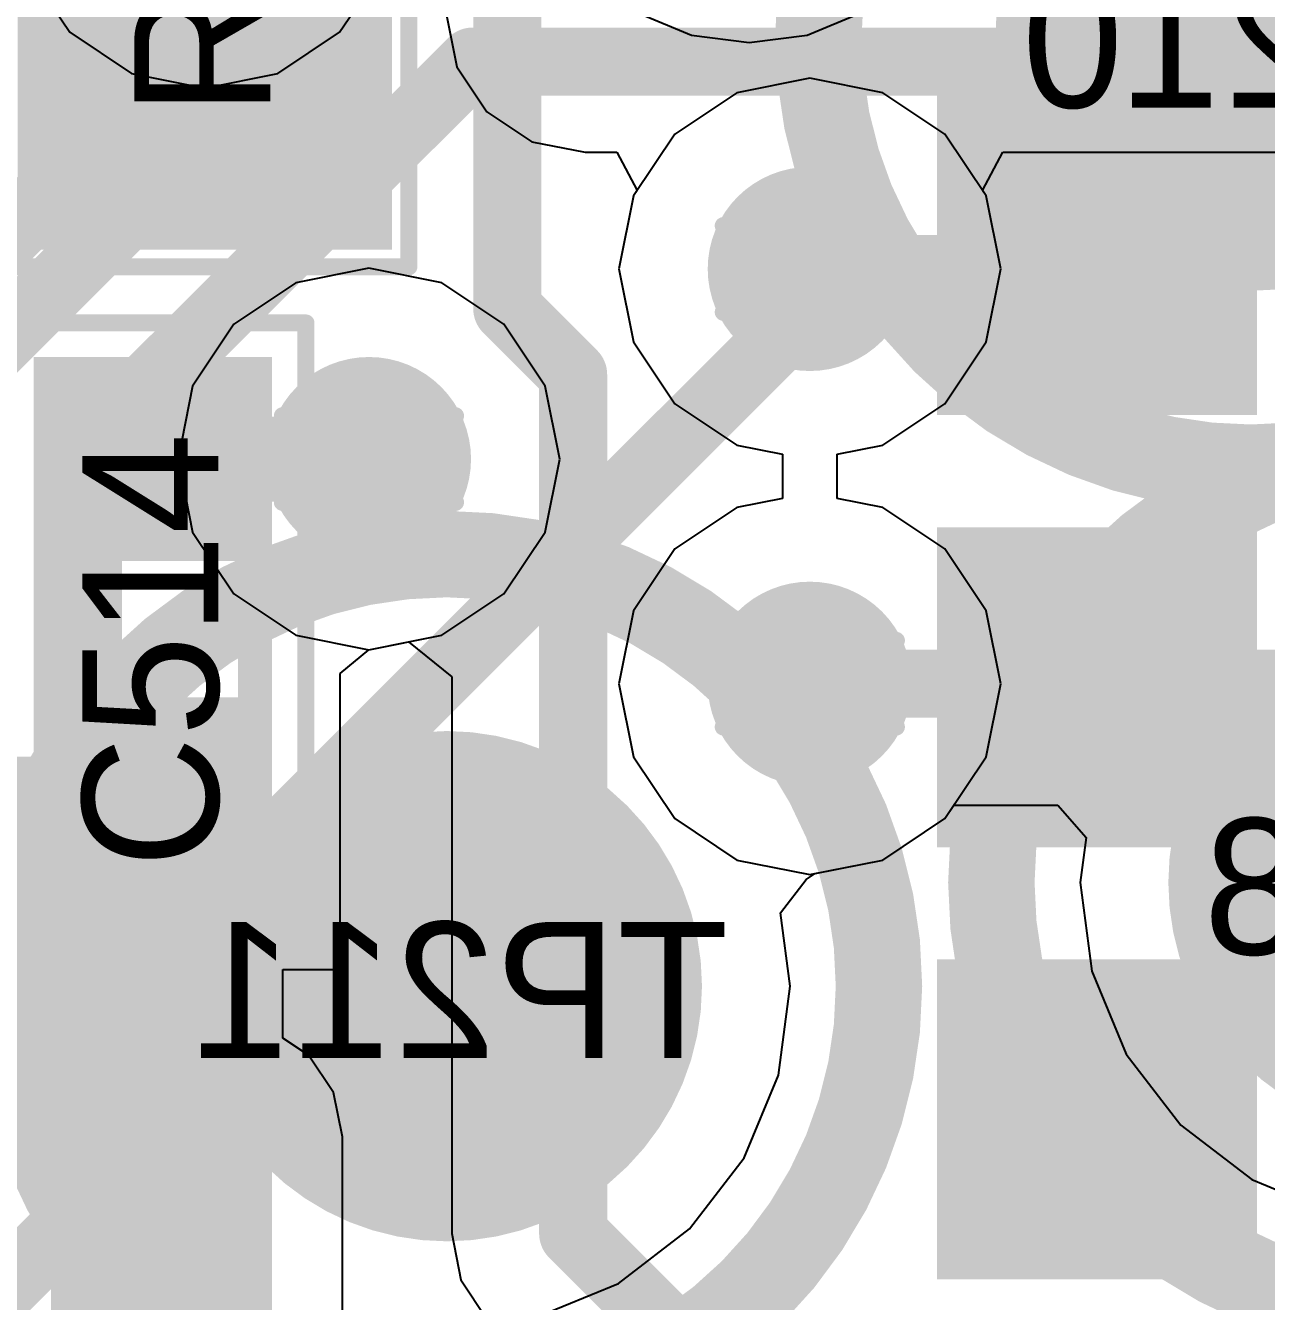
# Model space of a CAD drawing. Header units: millimetres. Extents: x 5 to 399, y 5 to 287.
# Drawn here: x 237.888 to 241.535, y 139.95 to 143.7 of the extents above; entities that cross this region are included whole.
import ezdxf

# ---------------------------------------------------------------- set-up
doc = ezdxf.new("R2010")
doc.units = ezdxf.units.MM
for name, color, linetype in [('BottomLayer', 5, 'Continuous'), ('BottomOverlay', 54, 'Continuous'), ('BottomPaste', 16, 'Continuous'), ('BottomSolder', 6, 'Continuous'), ('DrillDrawing', 1, 'Continuous'), ('DrillGuide', 244, 'Continuous'), ('Mechanical13', 56, 'Continuous'), ('MidLayer1', 16, 'Continuous'), ('MidLayer2', 76, 'Continuous'), ('MultiLayer', 9, 'Continuous'), ('TopLayer', 1, 'Continuous'), ('TopOverlay', 2, 'Continuous'), ('TopPaste', 8, 'Continuous'), ('TopSolder', 216, 'Continuous'), ('ViaHoleLayer', 16, 'Continuous')]:
    doc.layers.add(name, color=color, linetype=linetype)

# ---------------------------------------------------------------- blocks, each defined once
blk = doc.blocks.new('TP1_5MM_B_50')
at = {"layer": 'BottomLayer', "const_width": 0.75}
blk.add_lwpolyline([(-0.375, 0, 1), (0.375, 0, 1)], format="xyb", close=True, dxfattribs=at)
at = {"layer": 'BottomOverlay'}
for points, const_width in [([(1.27, 0, 1), (-1.27, 0, 1)], 0.254), ([(-1.3335, 0, 1), (-1.2065, 0, 1)], 0.127), ([(1.2065, 0, 1), (1.3335, 0, 1)], 0.127)]:
    blk.add_lwpolyline(points, format="xyb", close=True, dxfattribs=dict(at, const_width=const_width))
at = {"layer": 'BottomPaste', "const_width": 0.75}
blk.add_lwpolyline([(-0.375, 0, 1), (0.375, 0, 1)], format="xyb", close=True, dxfattribs=at)
at = {"layer": 'BottomSolder', "const_width": 0.75}
blk.add_lwpolyline([(-0.375, 0, 1), (0.375, 0, 1)], format="xyb", close=True, dxfattribs=at)
blk = doc.blocks.new('TP1_5MM_B_51')
at = {"layer": 'BottomLayer', "const_width": 0.75}
blk.add_lwpolyline([(-0.375, 0, 1), (0.375, 0, 1)], format="xyb", close=True, dxfattribs=at)
at = {"layer": 'BottomOverlay'}
for points, const_width in [([(1.27, 0, 1), (-1.27, 0, 1)], 0.254), ([(-1.3335, 0, 1), (-1.2065, 0, 1)], 0.127), ([(1.2065, 0, 1), (1.3335, 0, 1)], 0.127)]:
    blk.add_lwpolyline(points, format="xyb", close=True, dxfattribs=dict(at, const_width=const_width))
at = {"layer": 'BottomPaste', "const_width": 0.75}
blk.add_lwpolyline([(-0.375, 0, 1), (0.375, 0, 1)], format="xyb", close=True, dxfattribs=at)
at = {"layer": 'BottomSolder', "const_width": 0.75}
blk.add_lwpolyline([(-0.375, 0, 1), (0.375, 0, 1)], format="xyb", close=True, dxfattribs=at)
blk = doc.blocks.new('TP1_5MM_B_110')
at = {"layer": 'BottomLayer', "const_width": 0.75}
blk.add_lwpolyline([(-0.375, 0, 1), (0.375, 0, 1)], format="xyb", close=True, dxfattribs=at)
at = {"layer": 'BottomOverlay'}
for points, const_width in [([(1.27, 0, 1), (-1.27, 0, 1)], 0.254), ([(-1.3335, 0, 1), (-1.2065, 0, 1)], 0.127), ([(1.2065, 0, 1), (1.3335, 0, 1)], 0.127)]:
    blk.add_lwpolyline(points, format="xyb", close=True, dxfattribs=dict(at, const_width=const_width))
at = {"layer": 'BottomPaste', "const_width": 0.75}
blk.add_lwpolyline([(-0.375, 0, 1), (0.375, 0, 1)], format="xyb", close=True, dxfattribs=at)
at = {"layer": 'BottomSolder', "const_width": 0.75}
blk.add_lwpolyline([(-0.375, 0, 1), (0.375, 0, 1)], format="xyb", close=True, dxfattribs=at)
blk = doc.blocks.new('TP1_5MM_B_161')
at = {"layer": 'BottomLayer', "const_width": 0.75}
blk.add_lwpolyline([(-0.375, 0, 1), (0.375, 0, 1)], format="xyb", close=True, dxfattribs=at)
at = {"layer": 'BottomOverlay'}
for points, const_width in [([(1.27, 0, 1), (-1.27, 0, 1)], 0.254), ([(-1.3335, 0, 1), (-1.2065, 0, 1)], 0.127), ([(1.2065, 0, 1), (1.3335, 0, 1)], 0.127)]:
    blk.add_lwpolyline(points, format="xyb", close=True, dxfattribs=dict(at, const_width=const_width))
at = {"layer": 'BottomPaste', "const_width": 0.75}
blk.add_lwpolyline([(-0.375, 0, 1), (0.375, 0, 1)], format="xyb", close=True, dxfattribs=at)
at = {"layer": 'BottomSolder', "const_width": 0.75}
blk.add_lwpolyline([(-0.375, 0, 1), (0.375, 0, 1)], format="xyb", close=True, dxfattribs=at)
blk = doc.blocks.new('0402___229')
at = {"layer": 'Mechanical13', "const_width": 0.1}
for points in [[(-0.55, 0.3), (0.55, 0.3)], [(-0.55, 0.3), (-0.55, -0.3)], [(0.55, 0.3), (0.55, -0.3)], [(-0.55, -0.3), (0.55, -0.3)]]:
    blk.add_lwpolyline(points, dxfattribs=at)
at = {"layer": 'Mechanical13', "const_width": 0.05}
for points in [[(-0.575, 0.3, 1), (-0.525, 0.3, 1)], [(-0.575, 0.3, 1), (-0.525, 0.3, 1)], [(0.525, 0.3, 1), (0.575, 0.3, 1)], [(0.525, 0.3, 1), (0.575, 0.3, 1)], [(-0.575, -0.3, 1), (-0.525, -0.3, 1)], [(-0.575, -0.3, 1), (-0.525, -0.3, 1)], [(0.525, -0.3, 1), (0.575, -0.3, 1)], [(0.525, -0.3, 1), (0.575, -0.3, 1)]]:
    blk.add_lwpolyline(points, format="xyb", close=True, dxfattribs=at)
at = {"layer": 'TopLayer'}
for points in [[(-0.25, -0.3), (-0.25, 0.3), (-0.75, -0.3), (-0.75, 0.3)], [(0.75, -0.3), (0.75, 0.3), (0.25, -0.3), (0.25, 0.3)]]:
    blk.add_solid(points, dxfattribs=at)
at = {"layer": 'TopOverlay', "const_width": 0.05}
for points in [[(-0.9, 0.45), (-0.9, -0.45)], [(-0.9, 0.45), (0.9, 0.45)], [(0.9, 0.45), (0.9, -0.45)], [(-0.9, -0.45), (0.9, -0.45)]]:
    blk.add_lwpolyline(points, dxfattribs=at)
at = {"layer": 'TopOverlay', "const_width": 0.025}
for points in [[(-0.9125, 0.45, 1), (-0.8875, 0.45, 1)], [(-0.9125, 0.45, 1), (-0.8875, 0.45, 1)], [(0.8875, 0.45, 1), (0.9125, 0.45, 1)], [(0.8875, 0.45, 1), (0.9125, 0.45, 1)], [(-0.9125, -0.45, 1), (-0.8875, -0.45, 1)], [(-0.9125, -0.45, 1), (-0.8875, -0.45, 1)], [(0.8875, -0.45, 1), (0.9125, -0.45, 1)], [(0.8875, -0.45, 1), (0.9125, -0.45, 1)]]:
    blk.add_lwpolyline(points, format="xyb", close=True, dxfattribs=at)
at = {"layer": 'TopPaste'}
for points in [[(-0.25, -0.3), (-0.25, 0.3), (-0.75, -0.3), (-0.75, 0.3)], [(0.75, -0.3), (0.75, 0.3), (0.25, -0.3), (0.25, 0.3)]]:
    blk.add_solid(points, dxfattribs=at)
at = {"layer": 'TopSolder'}
for points in [[(-0.2, -0.35), (-0.2, 0.35), (-0.8, -0.35), (-0.8, 0.35)], [(0.8, -0.35), (0.8, 0.35), (0.2, -0.35), (0.2, 0.35)]]:
    blk.add_solid(points, dxfattribs=at)
blk = doc.blocks.new('0603_R_237')
at = {"layer": 'Mechanical13', "const_width": 0.1}
for points in [[(0.85, 0.4), (-0.825, 0.4)], [(-0.825, -0.375), (-0.825, 0.4)], [(0.85, -0.375), (0.85, 0.4)], [(0.85, -0.375), (-0.825, -0.375)]]:
    blk.add_lwpolyline(points, dxfattribs=at)
at = {"layer": 'Mechanical13', "const_width": 0.05}
for points in [[(-0.85, 0.4, 1), (-0.8, 0.4, 1)], [(-0.85, 0.4, 1), (-0.8, 0.4, 1)], [(0.825, 0.4, 1), (0.875, 0.4, 1)], [(0.825, 0.4, 1), (0.875, 0.4, 1)], [(-0.85, -0.375, 1), (-0.8, -0.375, 1)], [(-0.85, -0.375, 1), (-0.8, -0.375, 1)], [(0.825, -0.375, 1), (0.875, -0.375, 1)], [(0.825, -0.375, 1), (0.875, -0.375, 1)]]:
    blk.add_lwpolyline(points, format="xyb", close=True, dxfattribs=at)
at = {"layer": 'TopLayer'}
for points in [[(-0.45, -0.5), (-0.45, 0.5), (-1.05, -0.5), (-1.05, 0.5)], [(1.05, -0.5), (1.05, 0.5), (0.45, -0.5), (0.45, 0.5)]]:
    blk.add_solid(points, dxfattribs=at)
at = {"layer": 'TopOverlay', "const_width": 0.05}
for points in [[(-1.15, -0.6), (-1.15, 0.6)], [(1.15, 0.6), (-1.15, 0.6)], [(1.15, -0.6), (1.15, 0.6)], [(1.15, -0.6), (-1.15, -0.6)]]:
    blk.add_lwpolyline(points, dxfattribs=at)
at = {"layer": 'TopOverlay', "const_width": 0.025}
for points in [[(-1.1625, 0.6, 1), (-1.1375, 0.6, 1)], [(-1.1625, 0.6, 1), (-1.1375, 0.6, 1)], [(1.1375, 0.6, 1), (1.1625, 0.6, 1)], [(1.1375, 0.6, 1), (1.1625, 0.6, 1)], [(-1.1625, -0.6, 1), (-1.1375, -0.6, 1)], [(-1.1625, -0.6, 1), (-1.1375, -0.6, 1)], [(1.1375, -0.6, 1), (1.1625, -0.6, 1)], [(1.1375, -0.6, 1), (1.1625, -0.6, 1)]]:
    blk.add_lwpolyline(points, format="xyb", close=True, dxfattribs=at)
at = {"layer": 'TopPaste'}
for points in [[(-0.45, -0.5), (-0.45, 0.5), (-1.05, -0.5), (-1.05, 0.5)], [(1.05, -0.5), (1.05, 0.5), (0.45, -0.5), (0.45, 0.5)]]:
    blk.add_solid(points, dxfattribs=at)
at = {"layer": 'TopSolder'}
for points in [[(-0.4, -0.55), (-0.4, 0.55), (-1.1, -0.55), (-1.1, 0.55)], [(1.1, -0.55), (1.1, 0.55), (0.4, -0.55), (0.4, 0.55)]]:
    blk.add_solid(points, dxfattribs=at)
blk = doc.blocks.new('CON_SMD_50P_ERNI_154765_279')
at = {"layer": 'TopLayer'}
for points in [[(-12.3, 3.67), (-13.1, 3.67), (-12.3, 2.87), (-13.1, 2.87)], [(-11.03, 3.67), (-11.83, 3.67), (-11.03, 2.87), (-11.83, 2.87)], [(-9.76, 3.67), (-10.56, 3.67), (-9.76, 2.87), (-10.56, 2.87)]]:
    blk.add_solid(points, dxfattribs=at)
at = {"layer": 'TopOverlay', "const_width": 0.127}
for points in [[(-12.946, 3.4446, -0.414214), (-12.846, 3.5446)], [(-12.546, 3.5446, -0.414214), (-12.446, 3.4446)], [(-11.676, 3.4446, -0.414214), (-11.576, 3.5446)], [(-11.276, 3.5446, -0.414214), (-11.176, 3.4446)], [(-10.406, 3.4446, -0.414214), (-10.306, 3.5446)], [(-10.006, 3.5446, -0.414214), (-9.906, 3.4446)]]:
    blk.add_lwpolyline(points, format="xyb", dxfattribs=at)
for points in [[(-12.846, 3.5446), (-12.546, 3.5446)], [(-11.576, 3.5446), (-11.276, 3.5446)], [(-10.306, 3.5446), (-10.006, 3.5446)], [(-12.946, 3.4446), (-12.946, 2.9319)], [(-12.446, 3.4446), (-12.446, 2.9319)], [(-11.676, 3.4446), (-11.676, 2.9319)], [(-11.176, 3.4446), (-11.176, 2.9319)], [(-10.406, 3.4446), (-10.406, 2.9319)], [(-9.906, 3.4446), (-9.906, 2.9319)], [(-12.946, 2.9319), (-12.946, 2.8835)], [(-12.446, 2.9319), (-12.446, 2.8835)], [(-11.676, 2.9319), (-11.676, 2.8835)], [(-11.176, 2.9319), (-11.176, 2.8835)], [(-10.406, 2.9319), (-10.406, 2.8835)], [(-9.906, 2.9319), (-9.906, 2.8835)], [(-12.946, 2.8835), (-12.446, 2.8835)], [(-11.676, 2.8835), (-11.176, 2.8835)], [(-10.406, 2.8835), (-9.906, 2.8835)]]:
    blk.add_lwpolyline(points, dxfattribs=at)
at = {"layer": 'TopOverlay', "const_width": 0.0635}
for points in [[(-12.8777, 3.5446, 1), (-12.8142, 3.5446, 1)], [(-12.8778, 3.5446, 1), (-12.8143, 3.5446, 1)], [(-12.5777, 3.5446, 1), (-12.5142, 3.5446, 1)], [(-12.5777, 3.5446, 1), (-12.5142, 3.5446, 1)], [(-11.6077, 3.5446, 1), (-11.5442, 3.5446, 1)], [(-11.6078, 3.5446, 1), (-11.5443, 3.5446, 1)], [(-11.3077, 3.5446, 1), (-11.2442, 3.5446, 1)], [(-11.3077, 3.5446, 1), (-11.2442, 3.5446, 1)], [(-10.3377, 3.5446, 1), (-10.2742, 3.5446, 1)], [(-10.3378, 3.5446, 1), (-10.2743, 3.5446, 1)], [(-10.0377, 3.5446, 1), (-9.9742, 3.5446, 1)], [(-10.0377, 3.5446, 1), (-9.9742, 3.5446, 1)], [(-12.9778, 3.4446, 1), (-12.9143, 3.4446, 1)], [(-12.9778, 3.4446, 1), (-12.9143, 3.4446, 1)], [(-12.4778, 3.4446, 1), (-12.4142, 3.4446, 1)], [(-12.4778, 3.4446, 1), (-12.4142, 3.4446, 1)], [(-11.7078, 3.4446, 1), (-11.6443, 3.4446, 1)], [(-11.7078, 3.4446, 1), (-11.6443, 3.4446, 1)], [(-11.2078, 3.4446, 1), (-11.1442, 3.4446, 1)], [(-11.2078, 3.4446, 1), (-11.1442, 3.4446, 1)], [(-10.4378, 3.4446, 1), (-10.3743, 3.4446, 1)], [(-10.4378, 3.4446, 1), (-10.3743, 3.4446, 1)], [(-9.9377, 3.4446, 1), (-9.8742, 3.4446, 1)], [(-9.9377, 3.4446, 1), (-9.8742, 3.4446, 1)], [(-12.9778, 2.9319, 1), (-12.9143, 2.9319, 1)], [(-12.9778, 2.9319, 1), (-12.9143, 2.9319, 1)], [(-12.4778, 2.9319, 1), (-12.4142, 2.9319, 1)], [(-12.4778, 2.9319, 1), (-12.4142, 2.9319, 1)], [(-11.7078, 2.9319, 1), (-11.6443, 2.9319, 1)], [(-11.7078, 2.9319, 1), (-11.6443, 2.9319, 1)], [(-11.2078, 2.9319, 1), (-11.1442, 2.9319, 1)], [(-11.2078, 2.9319, 1), (-11.1442, 2.9319, 1)], [(-10.4378, 2.9319, 1), (-10.3743, 2.9319, 1)], [(-10.4378, 2.9319, 1), (-10.3743, 2.9319, 1)], [(-9.9377, 2.9319, 1), (-9.8742, 2.9319, 1)], [(-9.9377, 2.9319, 1), (-9.8742, 2.9319, 1)], [(-12.9778, 2.8835, 1), (-12.9143, 2.8835, 1)], [(-12.9778, 2.8835, 1), (-12.9143, 2.8835, 1)], [(-12.4778, 2.8835, 1), (-12.4142, 2.8835, 1)], [(-12.4778, 2.8835, 1), (-12.4142, 2.8835, 1)], [(-11.7078, 2.8835, 1), (-11.6443, 2.8835, 1)], [(-11.7078, 2.8835, 1), (-11.6443, 2.8835, 1)], [(-11.2078, 2.8835, 1), (-11.1442, 2.8835, 1)], [(-11.2078, 2.8835, 1), (-11.1442, 2.8835, 1)], [(-10.4378, 2.8835, 1), (-10.3743, 2.8835, 1)], [(-10.4378, 2.8835, 1), (-10.3743, 2.8835, 1)], [(-9.9377, 2.8835, 1), (-9.8742, 2.8835, 1)], [(-9.9377, 2.8835, 1), (-9.8742, 2.8835, 1)]]:
    blk.add_lwpolyline(points, format="xyb", close=True, dxfattribs=at)
at = {"layer": 'TopPaste'}
for points in [[(-12.3, 3.67), (-13.1, 3.67), (-12.3, 2.87), (-13.1, 2.87)], [(-11.03, 3.67), (-11.83, 3.67), (-11.03, 2.87), (-11.83, 2.87)], [(-9.76, 3.67), (-10.56, 3.67), (-9.76, 2.87), (-10.56, 2.87)]]:
    blk.add_solid(points, dxfattribs=at)
at = {"layer": 'TopSolder'}
for points in [[(-12.23, 3.74), (-13.17, 3.74), (-12.23, 2.8), (-13.17, 2.8)], [(-10.96, 3.74), (-11.9, 3.74), (-10.96, 2.8), (-11.9, 2.8)], [(-9.69, 3.74), (-10.63, 3.74), (-9.69, 2.8), (-10.63, 2.8)]]:
    blk.add_solid(points, dxfattribs=at)
blk = doc.blocks.new('SOIC_16_293')
at = {"layer": 'TopLayer', "const_width": 0.0825}
for points in [[(3.3262, -4.2525, 1), (3.4087, -4.2525, 1)], [(3.3262, -4.6375, 1), (3.4087, -4.6375, 1)]]:
    blk.add_lwpolyline(points, format="xyb", close=True, dxfattribs=at)
at = {"layer": 'TopLayer'}
for points in [[(2.0325, -4.17), (2.0325, -4.72), (3.3675, -4.17), (3.3675, -4.72)], [(1.95, -4.2525), (1.95, -4.6375), (3.45, -4.2525), (3.45, -4.6375)]]:
    blk.add_solid(points, dxfattribs=at)
at = {"layer": 'TopPaste', "const_width": 0.0825}
for points in [[(3.3262, -4.2525, 1), (3.4087, -4.2525, 1)], [(3.3262, -4.6375, 1), (3.4087, -4.6375, 1)]]:
    blk.add_lwpolyline(points, format="xyb", close=True, dxfattribs=at)
at = {"layer": 'TopPaste'}
for points in [[(2.0325, -4.17), (2.0325, -4.72), (3.3675, -4.17), (3.3675, -4.72)], [(1.95, -4.2525), (1.95, -4.6375), (3.45, -4.2525), (3.45, -4.6375)]]:
    blk.add_solid(points, dxfattribs=at)
at = {"layer": 'TopSolder', "const_width": 0.1325}
for points in [[(3.3013, -4.2525, 1), (3.4337, -4.2525, 1)], [(3.3013, -4.6375, 1), (3.4337, -4.6375, 1)]]:
    blk.add_lwpolyline(points, format="xyb", close=True, dxfattribs=at)
at = {"layer": 'TopSolder'}
for points in [[(2.0325, -4.12), (2.0325, -4.77), (3.3675, -4.12), (3.3675, -4.77)], [(1.9, -4.2525), (1.9, -4.6375), (3.5, -4.2525), (3.5, -4.6375)]]:
    blk.add_solid(points, dxfattribs=at)

msp = doc.modelspace()

# ---------------------------------------------------------------- linework, layer by layer
at = {"layer": 'BottomLayer'}
for p, q in [((240.5893, 141.3691), (240.6158, 141.4087)), ((240.6158, 141.4087), (240.9212, 141.4087)), ((240.9212, 141.4087), (241.0049, 141.3133)), ((240.4074, 141.2475), (240.5893, 141.3691)), ((241.0049, 141.3133), (240.9876, 141.1814)), ((240.2086, 141.208), (240.4074, 141.2475)), ((240.1818, 141.1906), (240.2086, 141.208)), ((240.1062, 141.0926), (240.1818, 141.1906)), ((240.9876, 141.1814), (241.0219, 140.9203)), ((240.1346, 140.8766), (240.1062, 141.0926)), ((241.0219, 140.9203), (241.1227, 140.6771)), ((240.1003, 140.6155), (240.1346, 140.8766)), ((241.1227, 140.6771), (241.283, 140.4682)), ((239.9995, 140.3723), (240.1003, 140.6155)), ((241.283, 140.4682), (241.4919, 140.3079)), ((239.8392, 140.1634), (239.9995, 140.3723)), ((241.4919, 140.3079), (241.7351, 140.2071)), ((239.6303, 140.0031), (239.8392, 140.1634)), ((239.387, 139.9023), (239.6303, 140.0031))]:
    msp.add_line(p, q, dxfattribs=at)
at = {"layer": 'BottomLayer', "const_width": 0.2}
for points in [[(238.4148, 143.3727), (238.4148, 144.077)], [(238.0718, 142.464), (239.2022, 143.5944)], [(239.2022, 143.5944), (242.428, 143.5944)], [(237.6718, 142.6297), (238.4148, 143.3727)], [(240.1928, 142.8729), (240.1928, 142.9848)], [(238.4718, 141.1519), (240.1928, 142.8729)], [(238.0718, 140.2357), (238.0718, 142.464)], [(240.1928, 141.7656), (241.793, 141.7656)], [(238.4718, 140.07), (238.4718, 141.1519)], [(235.1187, 137.2826), (238.0718, 140.2357)], [(235.2844, 136.8826), (238.4718, 140.07)]]:
    msp.add_lwpolyline(points, dxfattribs=at)
at = {"layer": 'BottomLayer'}
for points, const_width in [([(239.1522, 143.5944, 1), (239.2522, 143.5944, 1)], 0.1), ([(239.1522, 143.5944, 1), (239.2522, 143.5944, 1)], 0.1), ([(238.3648, 143.3727, 1), (238.4648, 143.3727, 1)], 0.1), ([(238.3648, 143.3727, 1), (238.4648, 143.3727, 1)], 0.1), ([(240.0428, 142.9848, 1), (240.3428, 142.9848, 1)], 0.3), ([(240.1428, 142.9848, 1), (240.2428, 142.9848, 1)], 0.1), ([(240.1428, 142.8729, 1), (240.2428, 142.8729, 1)], 0.1), ([(240.1428, 142.8729, 1), (240.2428, 142.8729, 1)], 0.1), ([(238.7474, 142.426, 1), (239.0474, 142.426, 1)], 0.3), ([(238.0218, 142.464, 1), (238.1218, 142.464, 1)], 0.1), ([(238.0218, 142.464, 1), (238.1218, 142.464, 1)], 0.1), ([(240.0428, 141.7656, 1), (240.3428, 141.7656, 1)], 0.3), ([(240.1428, 141.7656, 1), (240.2428, 141.7656, 1)], 0.1), ([(238.4218, 141.1519, 1), (238.5218, 141.1519, 1)], 0.1), ([(238.4218, 141.1519, 1), (238.5218, 141.1519, 1)], 0.1), ([(238.0218, 140.2357, 1), (238.1218, 140.2357, 1)], 0.1), ([(238.0218, 140.2357, 1), (238.1218, 140.2357, 1)], 0.1), ([(238.4218, 140.07, 1), (238.5218, 140.07, 1)], 0.1), ([(238.4218, 140.07, 1), (238.5218, 140.07, 1)], 0.1)]:
    msp.add_lwpolyline(points, format="xyb", close=True, dxfattribs=dict(at, const_width=const_width))
at = {"layer": 'DrillDrawing', "const_width": 0.0508}
for points in [[(240.0658, 143.1118), (240.1928, 143.2388)], [(240.1928, 143.2388), (240.3198, 143.1118)], [(240.1166, 143.061), (240.1928, 143.1372)], [(240.1928, 143.1372), (240.269, 143.061)], [(239.9388, 143.1118), (240.0658, 142.9848)], [(239.9388, 143.1118), (240.0658, 143.1118)], [(240.3198, 143.1118), (240.4468, 143.1118)], [(240.3198, 142.9848), (240.4468, 143.1118)], [(240.0404, 143.061), (240.1166, 142.9848)], [(240.0404, 143.061), (240.1166, 143.061)], [(240.269, 143.061), (240.3452, 143.061)], [(240.269, 142.9848), (240.3452, 143.061)], [(239.9388, 142.8578), (240.0658, 142.9848)], [(240.0404, 142.9086), (240.1166, 142.9848)], [(240.269, 142.9848), (240.3452, 142.9086)], [(240.3198, 142.9848), (240.4468, 142.8578)], [(240.0404, 142.9086), (240.1166, 142.9086)], [(240.1166, 142.9086), (240.1928, 142.8324)], [(240.1928, 142.8324), (240.269, 142.9086)], [(240.269, 142.9086), (240.3452, 142.9086)], [(239.9388, 142.8578), (240.0658, 142.8578)], [(240.0658, 142.8578), (240.1928, 142.7308)], [(240.1928, 142.7308), (240.3198, 142.8578)], [(240.3198, 142.8578), (240.4468, 142.8578)], [(238.7704, 142.553), (238.8974, 142.68)], [(238.8974, 142.68), (239.0244, 142.553)], [(238.8212, 142.5022), (238.8974, 142.5784)], [(238.8974, 142.5784), (238.9736, 142.5022)], [(238.6434, 142.553), (238.7704, 142.426)], [(238.6434, 142.553), (238.7704, 142.553)], [(239.0244, 142.553), (239.1514, 142.553)], [(239.0244, 142.426), (239.1514, 142.553)], [(238.745, 142.5022), (238.8212, 142.426)], [(238.745, 142.5022), (238.8212, 142.5022)], [(238.9736, 142.5022), (239.0498, 142.5022)], [(238.9736, 142.426), (239.0498, 142.5022)], [(238.6434, 142.299), (238.7704, 142.426)], [(238.745, 142.3498), (238.8212, 142.426)], [(238.9736, 142.426), (239.0498, 142.3498)], [(239.0244, 142.426), (239.1514, 142.299)], [(238.745, 142.3498), (238.8212, 142.3498)], [(238.8212, 142.3498), (238.8974, 142.2736)], [(238.8974, 142.2736), (238.9736, 142.3498)], [(238.9736, 142.3498), (239.0498, 142.3498)], [(238.6434, 142.299), (238.7704, 142.299)], [(238.7704, 142.299), (238.8974, 142.172)], [(238.8974, 142.172), (239.0244, 142.299)], [(239.0244, 142.299), (239.1514, 142.299)], [(240.0658, 141.8926), (240.1928, 142.0196)], [(240.1928, 142.0196), (240.3198, 141.8926)], [(240.1166, 141.8418), (240.1928, 141.918)], [(240.1928, 141.918), (240.269, 141.8418)], [(239.9388, 141.8926), (240.0658, 141.7656)], [(239.9388, 141.8926), (240.0658, 141.8926)], [(240.3198, 141.8926), (240.4468, 141.8926)], [(240.3198, 141.7656), (240.4468, 141.8926)], [(240.0404, 141.8418), (240.1166, 141.7656)], [(240.0404, 141.8418), (240.1166, 141.8418)], [(240.269, 141.8418), (240.3452, 141.8418)], [(240.269, 141.7656), (240.3452, 141.8418)], [(239.9388, 141.6386), (240.0658, 141.7656)], [(240.0404, 141.6894), (240.1166, 141.7656)], [(240.269, 141.7656), (240.3452, 141.6894)], [(240.3198, 141.7656), (240.4468, 141.6386)], [(240.0404, 141.6894), (240.1166, 141.6894)], [(240.1166, 141.6894), (240.1928, 141.6132)], [(240.1928, 141.6132), (240.269, 141.6894)], [(240.269, 141.6894), (240.3452, 141.6894)], [(239.9388, 141.6386), (240.0658, 141.6386)], [(240.0658, 141.6386), (240.1928, 141.5116)], [(240.1928, 141.5116), (240.3198, 141.6386)], [(240.3198, 141.6386), (240.4468, 141.6386)]]:
    msp.add_lwpolyline(points, dxfattribs=at)
at = {"layer": 'DrillDrawing', "const_width": 0.0254}
for points in [[(240.1801, 143.2388, 1), (240.2055, 143.2388, 1)], [(240.1801, 143.2388, 1), (240.2055, 143.2388, 1)], [(240.1801, 143.1372, 1), (240.2055, 143.1372, 1)], [(240.1801, 143.1372, 1), (240.2055, 143.1372, 1)], [(239.9261, 143.1118, 1), (239.9515, 143.1118, 1)], [(239.9261, 143.1118, 1), (239.9515, 143.1118, 1)], [(240.0531, 143.1118, 1), (240.0785, 143.1118, 1)], [(240.0531, 143.1118, 1), (240.0785, 143.1118, 1)], [(240.3071, 143.1118, 1), (240.3325, 143.1118, 1)], [(240.3071, 143.1118, 1), (240.3325, 143.1118, 1)], [(240.4341, 143.1118, 1), (240.4595, 143.1118, 1)], [(240.4341, 143.1118, 1), (240.4595, 143.1118, 1)], [(240.0277, 143.061, 1), (240.0531, 143.061, 1)], [(240.0277, 143.061, 1), (240.0531, 143.061, 1)], [(240.1039, 143.061, 1), (240.1293, 143.061, 1)], [(240.1039, 143.061, 1), (240.1293, 143.061, 1)], [(240.2563, 143.061, 1), (240.2817, 143.061, 1)], [(240.2563, 143.061, 1), (240.2817, 143.061, 1)], [(240.3325, 143.061, 1), (240.3579, 143.061, 1)], [(240.3325, 143.061, 1), (240.3579, 143.061, 1)], [(240.0531, 142.9848, 1), (240.0785, 142.9848, 1)], [(240.0531, 142.9848, 1), (240.0785, 142.9848, 1)], [(240.1039, 142.9848, 1), (240.1293, 142.9848, 1)], [(240.1039, 142.9848, 1), (240.1293, 142.9848, 1)], [(240.2563, 142.9848, 1), (240.2817, 142.9848, 1)], [(240.2563, 142.9848, 1), (240.2817, 142.9848, 1)], [(240.3071, 142.9848, 1), (240.3325, 142.9848, 1)], [(240.3071, 142.9848, 1), (240.3325, 142.9848, 1)], [(240.0277, 142.9086, 1), (240.0531, 142.9086, 1)], [(240.0277, 142.9086, 1), (240.0531, 142.9086, 1)], [(240.1039, 142.9086, 1), (240.1293, 142.9086, 1)], [(240.1039, 142.9086, 1), (240.1293, 142.9086, 1)], [(240.2563, 142.9086, 1), (240.2817, 142.9086, 1)], [(240.2563, 142.9086, 1), (240.2817, 142.9086, 1)], [(240.3325, 142.9086, 1), (240.3579, 142.9086, 1)], [(240.3325, 142.9086, 1), (240.3579, 142.9086, 1)], [(239.9261, 142.8578, 1), (239.9515, 142.8578, 1)], [(239.9261, 142.8578, 1), (239.9515, 142.8578, 1)], [(240.0531, 142.8578, 1), (240.0785, 142.8578, 1)], [(240.0531, 142.8578, 1), (240.0785, 142.8578, 1)], [(240.1801, 142.8324, 1), (240.2055, 142.8324, 1)], [(240.1801, 142.8324, 1), (240.2055, 142.8324, 1)], [(240.3071, 142.8578, 1), (240.3325, 142.8578, 1)], [(240.3071, 142.8578, 1), (240.3325, 142.8578, 1)], [(240.4341, 142.8578, 1), (240.4595, 142.8578, 1)], [(240.4341, 142.8578, 1), (240.4595, 142.8578, 1)], [(240.1801, 142.7308, 1), (240.2055, 142.7308, 1)], [(240.1801, 142.7308, 1), (240.2055, 142.7308, 1)], [(238.8847, 142.68, 1), (238.9101, 142.68, 1)], [(238.8847, 142.68, 1), (238.9101, 142.68, 1)], [(238.8847, 142.5784, 1), (238.9101, 142.5784, 1)], [(238.8847, 142.5784, 1), (238.9101, 142.5784, 1)], [(238.6307, 142.553, 1), (238.6561, 142.553, 1)], [(238.6307, 142.553, 1), (238.6561, 142.553, 1)], [(238.7577, 142.553, 1), (238.7831, 142.553, 1)], [(238.7577, 142.553, 1), (238.7831, 142.553, 1)], [(239.0117, 142.553, 1), (239.0371, 142.553, 1)], [(239.0117, 142.553, 1), (239.0371, 142.553, 1)], [(239.1387, 142.553, 1), (239.1641, 142.553, 1)], [(239.1387, 142.553, 1), (239.1641, 142.553, 1)], [(238.7323, 142.5022, 1), (238.7577, 142.5022, 1)], [(238.7323, 142.5022, 1), (238.7577, 142.5022, 1)], [(238.8085, 142.5022, 1), (238.8339, 142.5022, 1)], [(238.8085, 142.5022, 1), (238.8339, 142.5022, 1)], [(238.9609, 142.5022, 1), (238.9863, 142.5022, 1)], [(238.9609, 142.5022, 1), (238.9863, 142.5022, 1)], [(239.0371, 142.5022, 1), (239.0625, 142.5022, 1)], [(239.0371, 142.5022, 1), (239.0625, 142.5022, 1)], [(238.7577, 142.426, 1), (238.7831, 142.426, 1)], [(238.7577, 142.426, 1), (238.7831, 142.426, 1)], [(238.8085, 142.426, 1), (238.8339, 142.426, 1)], [(238.8085, 142.426, 1), (238.8339, 142.426, 1)], [(238.9609, 142.426, 1), (238.9863, 142.426, 1)], [(238.9609, 142.426, 1), (238.9863, 142.426, 1)], [(239.0117, 142.426, 1), (239.0371, 142.426, 1)], [(239.0117, 142.426, 1), (239.0371, 142.426, 1)], [(238.7323, 142.3498, 1), (238.7577, 142.3498, 1)], [(238.7323, 142.3498, 1), (238.7577, 142.3498, 1)], [(238.8085, 142.3498, 1), (238.8339, 142.3498, 1)], [(238.8085, 142.3498, 1), (238.8339, 142.3498, 1)], [(238.9609, 142.3498, 1), (238.9863, 142.3498, 1)], [(238.9609, 142.3498, 1), (238.9863, 142.3498, 1)], [(239.0371, 142.3498, 1), (239.0625, 142.3498, 1)], [(239.0371, 142.3498, 1), (239.0625, 142.3498, 1)], [(238.6307, 142.299, 1), (238.6561, 142.299, 1)], [(238.6307, 142.299, 1), (238.6561, 142.299, 1)], [(238.7577, 142.299, 1), (238.7831, 142.299, 1)], [(238.7577, 142.299, 1), (238.7831, 142.299, 1)], [(238.8847, 142.2736, 1), (238.9101, 142.2736, 1)], [(238.8847, 142.2736, 1), (238.9101, 142.2736, 1)], [(239.0117, 142.299, 1), (239.0371, 142.299, 1)], [(239.0117, 142.299, 1), (239.0371, 142.299, 1)], [(239.1387, 142.299, 1), (239.1641, 142.299, 1)], [(239.1387, 142.299, 1), (239.1641, 142.299, 1)], [(238.8847, 142.172, 1), (238.9101, 142.172, 1)], [(238.8847, 142.172, 1), (238.9101, 142.172, 1)], [(240.1801, 142.0196, 1), (240.2055, 142.0196, 1)], [(240.1801, 142.0196, 1), (240.2055, 142.0196, 1)], [(240.1801, 141.918, 1), (240.2055, 141.918, 1)], [(240.1801, 141.918, 1), (240.2055, 141.918, 1)], [(239.9261, 141.8926, 1), (239.9515, 141.8926, 1)], [(239.9261, 141.8926, 1), (239.9515, 141.8926, 1)], [(240.0531, 141.8926, 1), (240.0785, 141.8926, 1)], [(240.0531, 141.8926, 1), (240.0785, 141.8926, 1)], [(240.3071, 141.8926, 1), (240.3325, 141.8926, 1)], [(240.3071, 141.8926, 1), (240.3325, 141.8926, 1)], [(240.4341, 141.8926, 1), (240.4595, 141.8926, 1)], [(240.4341, 141.8926, 1), (240.4595, 141.8926, 1)], [(240.0277, 141.8418, 1), (240.0531, 141.8418, 1)], [(240.0277, 141.8418, 1), (240.0531, 141.8418, 1)], [(240.1039, 141.8418, 1), (240.1293, 141.8418, 1)], [(240.1039, 141.8418, 1), (240.1293, 141.8418, 1)], [(240.2563, 141.8418, 1), (240.2817, 141.8418, 1)], [(240.2563, 141.8418, 1), (240.2817, 141.8418, 1)], [(240.3325, 141.8418, 1), (240.3579, 141.8418, 1)], [(240.3325, 141.8418, 1), (240.3579, 141.8418, 1)], [(240.0531, 141.7656, 1), (240.0785, 141.7656, 1)], [(240.0531, 141.7656, 1), (240.0785, 141.7656, 1)], [(240.1039, 141.7656, 1), (240.1293, 141.7656, 1)], [(240.1039, 141.7656, 1), (240.1293, 141.7656, 1)], [(240.2563, 141.7656, 1), (240.2817, 141.7656, 1)], [(240.2563, 141.7656, 1), (240.2817, 141.7656, 1)], [(240.3071, 141.7656, 1), (240.3325, 141.7656, 1)], [(240.3071, 141.7656, 1), (240.3325, 141.7656, 1)], [(240.0277, 141.6894, 1), (240.0531, 141.6894, 1)], [(240.0277, 141.6894, 1), (240.0531, 141.6894, 1)], [(240.1039, 141.6894, 1), (240.1293, 141.6894, 1)], [(240.1039, 141.6894, 1), (240.1293, 141.6894, 1)], [(240.2563, 141.6894, 1), (240.2817, 141.6894, 1)], [(240.2563, 141.6894, 1), (240.2817, 141.6894, 1)], [(240.3325, 141.6894, 1), (240.3579, 141.6894, 1)], [(240.3325, 141.6894, 1), (240.3579, 141.6894, 1)], [(239.9261, 141.6386, 1), (239.9515, 141.6386, 1)], [(239.9261, 141.6386, 1), (239.9515, 141.6386, 1)], [(240.0531, 141.6386, 1), (240.0785, 141.6386, 1)], [(240.0531, 141.6386, 1), (240.0785, 141.6386, 1)], [(240.3071, 141.6386, 1), (240.3325, 141.6386, 1)], [(240.3071, 141.6386, 1), (240.3325, 141.6386, 1)], [(240.4341, 141.6386, 1), (240.4595, 141.6386, 1)], [(240.4341, 141.6386, 1), (240.4595, 141.6386, 1)], [(240.1801, 141.6132, 1), (240.2055, 141.6132, 1)], [(240.1801, 141.6132, 1), (240.2055, 141.6132, 1)], [(240.1801, 141.5116, 1), (240.2055, 141.5116, 1)], [(240.1801, 141.5116, 1), (240.2055, 141.5116, 1)]]:
    msp.add_lwpolyline(points, format="xyb", close=True, dxfattribs=at)
at = {"layer": 'DrillGuide', "const_width": 0.125}
for points in [[(240.1303, 142.9848, 1), (240.2553, 142.9848, 1)], [(238.8349, 142.426, 1), (238.9599, 142.426, 1)], [(240.1303, 141.7656, 1), (240.2553, 141.7656, 1)]]:
    msp.add_lwpolyline(points, format="xyb", close=True, dxfattribs=at)
at = {"layer": 'MidLayer1'}
for p, q in [((237.8967, 143.8624), (238.0183, 143.6805)), ((238.8113, 143.6805), (238.9329, 143.8624)), ((239.1246, 143.7354), (239.1556, 143.5793)), ((238.0183, 143.6805), (238.2002, 143.5589)), ((238.6294, 143.5589), (238.8113, 143.6805)), ((239.1556, 143.5793), (239.244, 143.447)), ((238.2002, 143.5589), (238.4148, 143.5162)), ((238.4148, 143.5162), (238.6294, 143.5589)), ((239.244, 143.447), (239.3763, 143.3586)), ((239.3763, 143.3586), (239.5324, 143.3276)), ((239.5324, 143.3276), (239.6256, 143.3276)), ((239.6256, 143.3276), (239.6855, 143.2156)), ((240.7001, 143.2156), (240.76, 143.3276)), ((240.76, 143.3276), (242.6217, 143.3276)), ((239.6747, 143.1994), (239.632, 142.9848)), ((239.6855, 143.2156), (239.6747, 143.1994)), ((240.7109, 143.1994), (240.7001, 143.2156)), ((240.7536, 142.9848), (240.7109, 143.1994)), ((239.632, 142.9848), (239.6747, 142.7702)), ((240.7109, 142.7702), (240.7536, 142.9848)), ((239.6747, 142.7702), (239.7963, 142.5883)), ((240.5893, 142.5883), (240.7109, 142.7702)), ((239.7963, 142.5883), (239.9782, 142.4667)), ((240.4074, 142.4667), (240.5893, 142.5883)), ((239.9782, 142.4667), (240.1128, 142.4399)), ((240.2728, 142.4399), (240.4074, 142.4667)), ((240.1128, 142.4399), (240.1128, 142.3105)), ((240.2728, 142.3105), (240.2728, 142.4399)), ((240.1128, 142.3105), (239.9782, 142.2837)), ((240.4074, 142.2837), (240.2728, 142.3105)), ((239.9782, 142.2837), (239.7963, 142.1621)), ((240.5893, 142.1621), (240.4074, 142.2837)), ((239.7963, 142.1621), (239.6747, 141.9802)), ((240.7109, 141.9802), (240.5893, 142.1621)), ((239.6747, 141.9802), (239.632, 141.7656)), ((240.7536, 141.7656), (240.7109, 141.9802)), ((239.632, 141.7656), (239.6747, 141.551)), ((240.7109, 141.551), (240.7536, 141.7656)), ((239.6747, 141.551), (239.7963, 141.3691)), ((240.5893, 141.3691), (240.7109, 141.551)), ((239.7963, 141.3691), (239.9782, 141.2475)), ((240.4074, 141.2475), (240.5893, 141.3691)), ((239.9782, 141.2475), (240.1928, 141.2048)), ((240.1928, 141.2048), (240.4074, 141.2475))]:
    msp.add_line(p, q, dxfattribs=at)
at = {"layer": 'MidLayer1', "const_width": 0.3}
for points in [[(240.0428, 142.9848, 1), (240.3428, 142.9848, 1)], [(238.7474, 142.426, 1), (239.0474, 142.426, 1)], [(240.0428, 141.7656, 1), (240.3428, 141.7656, 1)]]:
    msp.add_lwpolyline(points, format="xyb", close=True, dxfattribs=at)
at = {"layer": 'MidLayer2'}
for p, q in [((237.8967, 143.8624), (238.0183, 143.6805)), ((238.8113, 143.6805), (238.9329, 143.8624)), ((239.6872, 143.7378), (239.8453, 143.6723)), ((240.1847, 143.6723), (240.3428, 143.7378)), ((238.0183, 143.6805), (238.2002, 143.5589)), ((238.6294, 143.5589), (238.8113, 143.6805)), ((239.8453, 143.6723), (240.015, 143.65)), ((240.015, 143.65), (240.1847, 143.6723)), ((238.2002, 143.5589), (238.4148, 143.5162)), ((238.4148, 143.5162), (238.6294, 143.5589)), ((240.1928, 143.5456), (239.9782, 143.5029)), ((240.4074, 143.5029), (240.1928, 143.5456)), ((239.9782, 143.5029), (239.7963, 143.3813)), ((240.5893, 143.3813), (240.4074, 143.5029)), ((239.7963, 143.3813), (239.6747, 143.1994)), ((240.7109, 143.1994), (240.5893, 143.3813)), ((239.6747, 143.1994), (239.632, 142.9848)), ((240.7536, 142.9848), (240.7109, 143.1994)), ((238.8974, 142.9868), (238.6828, 142.9441)), ((239.112, 142.9441), (238.8974, 142.9868)), ((239.632, 142.9848), (239.6747, 142.7702)), ((240.7109, 142.7702), (240.7536, 142.9848)), ((238.6828, 142.9441), (238.5009, 142.8225)), ((239.2939, 142.8225), (239.112, 142.9441)), ((238.5009, 142.8225), (238.3793, 142.6406)), ((239.4155, 142.6406), (239.2939, 142.8225)), ((239.6747, 142.7702), (239.7963, 142.5883)), ((240.5893, 142.5883), (240.7109, 142.7702)), ((238.3793, 142.6406), (238.3366, 142.426)), ((239.4582, 142.426), (239.4155, 142.6406)), ((239.7963, 142.5883), (239.9782, 142.4667)), ((240.4074, 142.4667), (240.5893, 142.5883)), ((239.9782, 142.4667), (240.1128, 142.4399)), ((240.2728, 142.4399), (240.4074, 142.4667)), ((238.3366, 142.426), (238.3793, 142.2114)), ((239.4155, 142.2114), (239.4582, 142.426)), ((240.1128, 142.4399), (240.1128, 142.3105)), ((240.2728, 142.3105), (240.2728, 142.4399)), ((240.1128, 142.3105), (239.9782, 142.2837)), ((240.4074, 142.2837), (240.2728, 142.3105)), ((239.9782, 142.2837), (239.7963, 142.1621)), ((240.5893, 142.1621), (240.4074, 142.2837)), ((238.3793, 142.2114), (238.5009, 142.0295)), ((239.2939, 142.0295), (239.4155, 142.2114)), ((239.7963, 142.1621), (239.6747, 141.9802)), ((240.7109, 141.9802), (240.5893, 142.1621)), ((238.5009, 142.0295), (238.6828, 141.9079)), ((239.112, 141.9079), (239.2939, 142.0295)), ((239.6747, 141.9802), (239.632, 141.7656)), ((240.7536, 141.7656), (240.7109, 141.9802)), ((238.6828, 141.9079), (238.8974, 141.8652)), ((238.8974, 141.8652), (239.112, 141.9079)), ((239.632, 141.7656), (239.6747, 141.551)), ((240.7109, 141.551), (240.7536, 141.7656)), ((239.6747, 141.551), (239.7963, 141.3691)), ((240.5893, 141.3691), (240.7109, 141.551)), ((239.7963, 141.3691), (239.9782, 141.2475)), ((240.4074, 141.2475), (240.5893, 141.3691)), ((239.9782, 141.2475), (240.1928, 141.2048)), ((240.1928, 141.2048), (240.4074, 141.2475))]:
    msp.add_line(p, q, dxfattribs=at)
at = {"layer": 'MidLayer2', "const_width": 0.3}
for points in [[(240.0428, 142.9848, 1), (240.3428, 142.9848, 1)], [(238.7474, 142.426, 1), (239.0474, 142.426, 1)], [(240.0428, 141.7656, 1), (240.3428, 141.7656, 1)]]:
    msp.add_lwpolyline(points, format="xyb", close=True, dxfattribs=at)
at = {"layer": 'MultiLayer', "const_width": 0.3}
for points in [[(240.0428, 142.9848, 1), (240.3428, 142.9848, 1)], [(238.7474, 142.426, 1), (239.0474, 142.426, 1)], [(240.0428, 141.7656, 1), (240.3428, 141.7656, 1)]]:
    msp.add_lwpolyline(points, format="xyb", close=True, dxfattribs=at)
at = {"layer": 'TopLayer'}
for p, q in [((238.8974, 141.8652), (239.0135, 141.8883)), ((239.0135, 141.8883), (239.1405, 141.7859)), ((238.8124, 141.7955), (238.8974, 141.8652)), ((238.8124, 140.926), (238.8124, 141.7955)), ((239.1405, 141.7859), (239.1405, 140.1496)), ((238.6447, 140.7241), (238.6447, 140.926)), ((238.6447, 140.926), (238.8124, 140.926)), ((238.72, 140.6738), (238.6447, 140.7241)), ((238.7935, 140.5638), (238.72, 140.6738)), ((238.8193, 140.4341), (238.7935, 140.5638)), ((238.8193, 139.0991), (238.8193, 140.4341)), ((239.1405, 140.1496), (239.1677, 140.013)), ((239.1677, 140.013), (239.2451, 139.8973))]:
    msp.add_line(p, q, dxfattribs=at)
for points, const_width in [([(239.3038, 142.8681), (239.3038, 145.2265)], 0.2), ([(238.4148, 143.3912), (238.4148, 144.077)], 0.25), ([(238.1426, 143.3912), (238.4148, 143.3912)], 0.25), ([(237.1774, 142.426), (238.1426, 143.3912)], 0.2), ([(240.996, 142.9848), (241.0364, 143.0252)], 0.2), ([(240.1928, 142.9848), (240.996, 142.9848)], 0.2), ([(239.3038, 142.8681), (239.4974, 142.6745)], 0.2), ([(239.4974, 140.1496), (239.4974, 142.6745)], 0.2), ([(238.2624, 142.426), (238.8974, 142.426)], 0.25), ([(240.1928, 141.7656), (241.026, 141.7656)], 0.2), ([(241.026, 141.7656), (241.0364, 141.7552)], 0.2), ([(237.1774, 141.426), (238.2624, 141.426)], 0.25), ([(238.2624, 139.792), (238.2624, 141.426)], 0.25), ([(239.4974, 140.1496), (239.8626, 139.7844)], 0.2)]:
    msp.add_lwpolyline(points, dxfattribs=dict(at, const_width=const_width))
for points, const_width in [([(238.0801, 143.3912, 1), (238.2051, 143.3912, 1)], 0.125), ([(238.3523, 143.3912, 1), (238.4773, 143.3912, 1)], 0.125), ([(238.3523, 143.3912, 1), (238.4773, 143.3912, 1)], 0.125), ([(238.0926, 143.3912, 1), (238.1926, 143.3912, 1)], 0.1), ([(240.0428, 142.9848, 1), (240.3428, 142.9848, 1)], 0.3), ([(240.9864, 143.0252, 1), (241.0864, 143.0252, 1)], 0.1), ([(240.1428, 142.9848, 1), (240.2428, 142.9848, 1)], 0.1), ([(240.946, 142.9848, 1), (241.046, 142.9848, 1)], 0.1), ([(240.946, 142.9848, 1), (241.046, 142.9848, 1)], 0.1), ([(239.2538, 142.8681, 1), (239.3538, 142.8681, 1)], 0.1), ([(239.2538, 142.8681, 1), (239.3538, 142.8681, 1)], 0.1), ([(239.4474, 142.6745, 1), (239.5474, 142.6745, 1)], 0.1), ([(239.4474, 142.6745, 1), (239.5474, 142.6745, 1)], 0.1), ([(238.7474, 142.426, 1), (239.0474, 142.426, 1)], 0.3), ([(238.1999, 142.426, 1), (238.3249, 142.426, 1)], 0.125), ([(238.8349, 142.426, 1), (238.9599, 142.426, 1)], 0.125), ([(240.0428, 141.7656, 1), (240.3428, 141.7656, 1)], 0.3), ([(240.1428, 141.7656, 1), (240.2428, 141.7656, 1)], 0.1), ([(240.976, 141.7656, 1), (241.076, 141.7656, 1)], 0.1), ([(240.976, 141.7656, 1), (241.076, 141.7656, 1)], 0.1), ([(240.9864, 141.7552, 1), (241.0864, 141.7552, 1)], 0.1), ([(238.1999, 141.426, 1), (238.3249, 141.426, 1)], 0.125), ([(238.1999, 141.426, 1), (238.3249, 141.426, 1)], 0.125), ([(239.4474, 140.1496, 1), (239.5474, 140.1496, 1)], 0.1), ([(239.4474, 140.1496, 1), (239.5474, 140.1496, 1)], 0.1)]:
    msp.add_lwpolyline(points, format="xyb", close=True, dxfattribs=dict(at, const_width=const_width))
at = {"layer": 'ViaHoleLayer', "const_width": 0.125}
for points in [[(240.1303, 142.9848, 1), (240.2553, 142.9848, 1)], [(238.8349, 142.426, 1), (238.9599, 142.426, 1)], [(240.1303, 141.7656, 1), (240.2553, 141.7656, 1)]]:
    msp.add_lwpolyline(points, format="xyb", close=True, dxfattribs=at)

# ---------------------------------------------------------------- block references
for name, p, rotation in [('CON_SMD_50P_ERNI_154765_279', (244.3064, 153.1852), 90), ('0603_R_237', (238.4148, 144.1412), 270), ('TP1_5MM_B_51', (241.4882, 143.6706), 90), ('0402___229', (238.2624, 141.926), 90), ('TP1_5MM_B_161', (241.9962, 141.1814), 90), ('TP1_5MM_B_50', (239.126, 140.8766), 90), ('SOIC_16_293', (233.8428, 137.0666), 90)]:
    msp.add_blockref(name, p, dxfattribs=dict(rotation=rotation))
msp.add_blockref('TP1_5MM_B_110', (238.4148, 145.0676))

# ---------------------------------------------------------------- texts
at = {"layer": 'BottomOverlay', "text_generation_flag": 2}
for s, p in [('TP210', (242.3922, 143.4592)), ('TP208', (242.9256, 140.97)), ('TP211', (239.9538, 140.6652))]:
    msp.add_text(s, height=0.4, dxfattribs=at).set_placement(p)
at = {"layer": 'TopOverlay'}
for s, p in [('R513', (238.6076, 143.4338)), ('C514', (238.4552, 141.224))]:
    msp.add_text(s, height=0.4, rotation=90, dxfattribs=at).set_placement(p)

doc.saveas('drawing.dxf')
